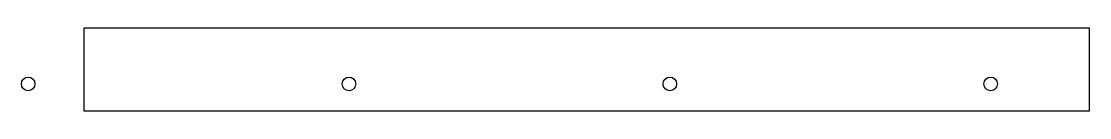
# Model space of a CAD drawing. Header units: metres. Extents: x -15 to 244, y 0 to 20.
import ezdxf

# ---------------------------------------------------------------- set-up
doc = ezdxf.new("R2010")
doc.units = ezdxf.units.M

msp = doc.modelspace()

# ---------------------------------------------------------------- linework, layer by layer
at = {"layer": 'CUT'}
for p, q in [((244.4, 20), (0, 20)), ((0, 20), (0, 0)), ((244.4, 0), (244.4, 20)), ((0, 0), (244.4, 0))]:
    msp.add_line(p, q, dxfattribs=at)
at = {"layer": 'HOLES'}
for centre in [(-13.5, 6.5), (64.4556, 6.5), (142.4111, 6.5), (220.3667, 6.5)]:
    msp.add_circle(centre, 1.65, dxfattribs=at)

doc.saveas('drawing.dxf')
